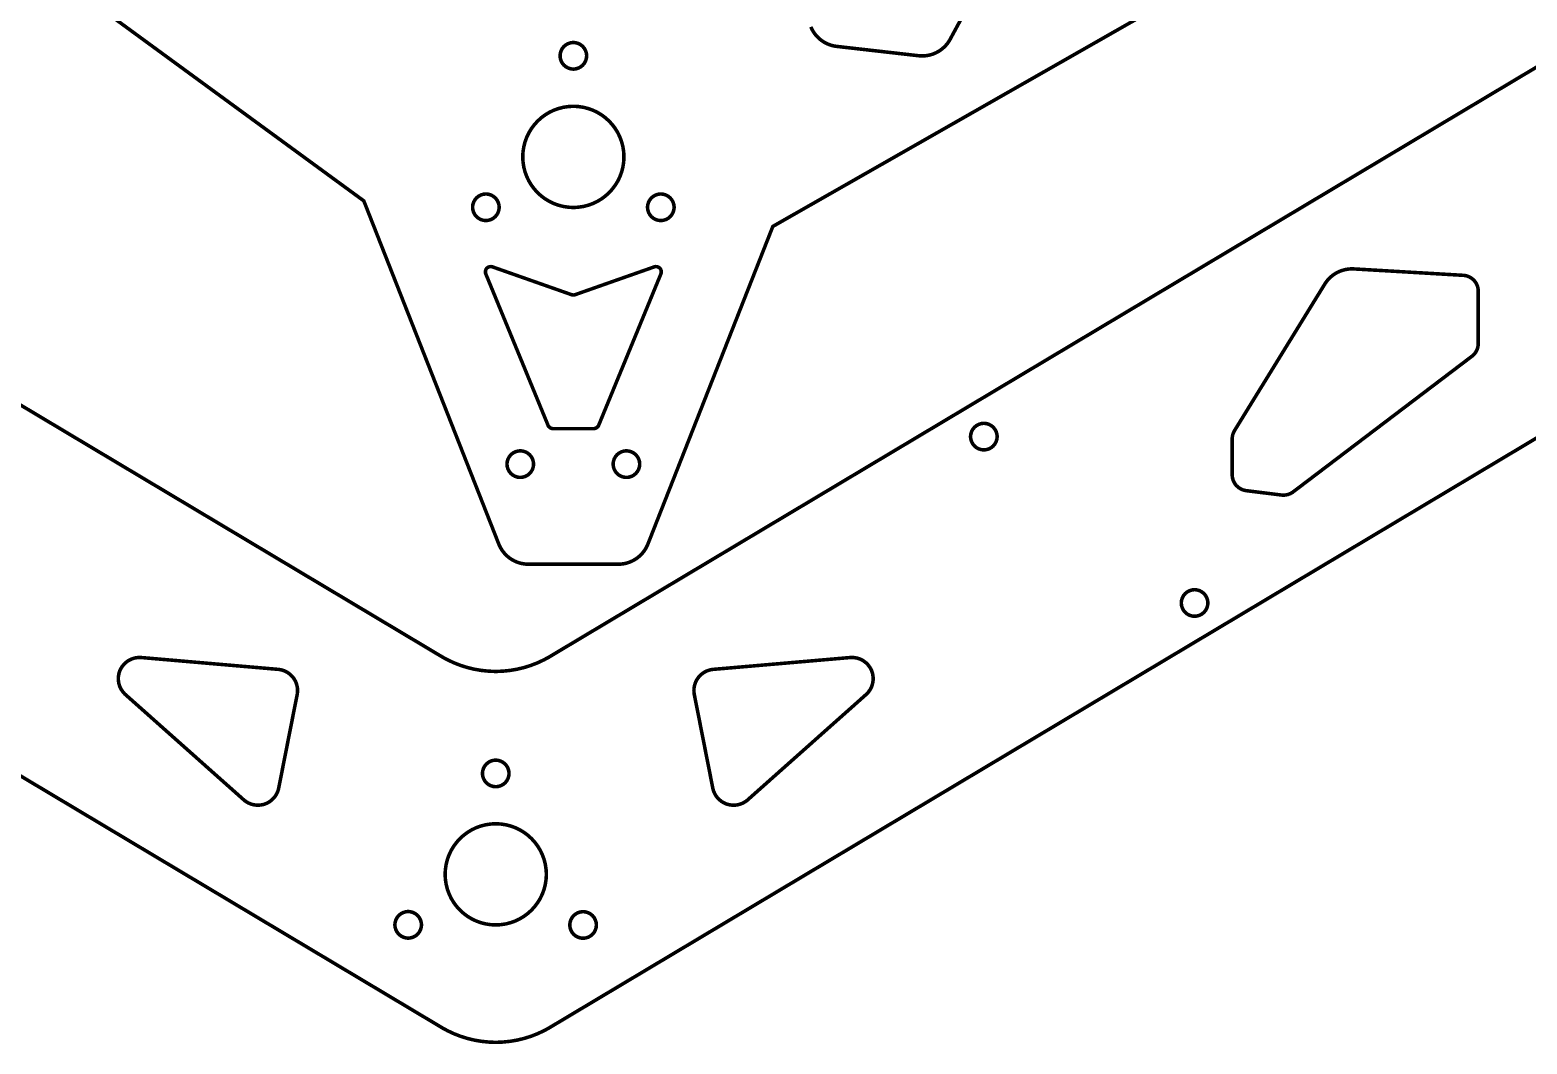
# Model space of a CAD drawing. Extents: x 0 to 521, y 0 to 371.
# Drawn here: x 239 to 380, y 0.6 to 96.1 of the extents above; entities that cross this region are included whole.
import ezdxf

# ---------------------------------------------------------------- set-up
doc = ezdxf.new("R2010")
doc.units = 0
doc.layers.get('0').update_dxf_attribs({"linetype": 'CONTINUOUS'})

msp = doc.modelspace()

# ---------------------------------------------------------------- linework, layer by layer
at = {"color": 0, "const_width": 0.3333}
for points in [[(431.938, 147.724), (308.958, 77.6006), (297.189, 47.6733), (297.168, 47.6199), (297.097, 47.4628), (296.99, 47.2621), (296.869, 47.0717), (296.736, 46.8919), (296.59, 46.7236), (296.433, 46.5672), (296.265, 46.4231), (296.086, 46.2919), (295.9, 46.1742), (295.704, 46.0704), (295.5, 45.9812), (295.29, 45.9071), (295.074, 45.8485), (294.853, 45.8058), (294.626, 45.78), (294.454, 45.7713), (294.397, 45.7713), (285.931, 45.7713), (285.872, 45.7713), (285.7, 45.78), (285.475, 45.8058), (285.253, 45.8485), (285.037, 45.9071), (284.826, 45.9812), (284.624, 46.0704), (284.428, 46.1742), (284.24, 46.2919), (284.063, 46.4231), (283.894, 46.5672), (283.737, 46.7236), (283.592, 46.8919), (283.458, 47.0717), (283.338, 47.2621), (283.231, 47.4628), (283.16, 47.6199), (283.138, 47.6733), (270.424, 80.006), (42.2772, 246.888)], [(138.227, 120.441), (277.724, 37.0865), (277.868, 37), (278.315, 36.7597), (278.925, 36.4744), (279.551, 36.2315), (280.192, 36.0313), (280.844, 35.8744), (281.507, 35.7618), (282.178, 35.6937), (282.683, 35.6708), (282.853, 35.6708), (283.022, 35.6708), (283.528, 35.6937), (284.199, 35.7618), (284.861, 35.8744), (285.514, 36.0313), (286.154, 36.2315), (286.781, 36.4744), (287.39, 36.7597), (287.838, 37), (287.982, 37.0865), (427.478, 120.441)], [(312.537, 96.4046), (312.64, 96.18), (312.761, 95.966), (312.899, 95.7635), (313.051, 95.5732), (313.218, 95.3961), (313.399, 95.2332), (313.593, 95.0853), (313.799, 94.9532), (314.015, 94.8378), (314.242, 94.74), (314.478, 94.6608), (314.724, 94.6011), (314.911, 94.5688), (314.975, 94.5615), (322.685, 93.684), (322.742, 93.6776), (322.912, 93.6669), (323.139, 93.6669), (323.361, 93.6838), (323.582, 93.7169), (323.797, 93.766), (324.008, 93.8307), (324.213, 93.9104), (324.411, 94.0047), (324.603, 94.1133), (324.785, 94.2358), (324.958, 94.3717), (325.122, 94.5204), (325.275, 94.6818), (325.417, 94.8553), (325.546, 95.0404), (325.636, 95.1867), (325.662, 95.2367), (330.585, 104.33)], [(442.867, 94.6879), (287.982, 2.1388), (287.838, 2.0522), (287.39, 1.812), (286.781, 1.5267), (286.154, 1.2837), (285.514, 1.0834), (284.861, 0.9266), (284.199, 0.8139), (283.528, 0.7458), (283.022, 0.723), (282.853, 0.723), (282.683, 0.723), (282.178, 0.7458), (281.507, 0.8139), (280.844, 0.9266), (280.192, 1.0834), (279.551, 1.2837), (278.925, 1.5267), (278.315, 1.812), (277.868, 2.0522), (277.724, 2.1388), (122.839, 94.6879)]]:
    msp.add_lwpolyline(points, dxfattribs=at)
at = {"color": 0}
for points in [[(431.938, 147.724), (308.958, 77.6006), (297.189, 47.6733), (297.168, 47.6199), (297.097, 47.4628), (296.99, 47.2621), (296.869, 47.0717), (296.736, 46.8919), (296.59, 46.7236), (296.433, 46.5672), (296.265, 46.4231), (296.086, 46.2919), (295.9, 46.1742), (295.704, 46.0704), (295.5, 45.9812), (295.29, 45.9071), (295.074, 45.8485), (294.853, 45.8058), (294.626, 45.78), (294.454, 45.7713), (294.397, 45.7713), (285.931, 45.7713), (285.872, 45.7713), (285.7, 45.78), (285.475, 45.8058), (285.253, 45.8485), (285.037, 45.9071), (284.826, 45.9812), (284.624, 46.0704), (284.428, 46.1742), (284.24, 46.2919), (284.063, 46.4231), (283.894, 46.5672), (283.737, 46.7236), (283.592, 46.8919), (283.458, 47.0717), (283.338, 47.2621), (283.231, 47.4628), (283.16, 47.6199), (283.138, 47.6733), (270.424, 80.006), (42.2772, 246.888)], [(138.227, 120.441), (277.724, 37.0865), (277.868, 37), (278.315, 36.7597), (278.925, 36.4744), (279.551, 36.2315), (280.192, 36.0313), (280.844, 35.8744), (281.507, 35.7618), (282.178, 35.6937), (282.683, 35.6708), (282.853, 35.6708), (283.022, 35.6708), (283.528, 35.6937), (284.199, 35.7618), (284.861, 35.8744), (285.514, 36.0313), (286.154, 36.2315), (286.781, 36.4744), (287.39, 36.7597), (287.838, 37), (287.982, 37.0865), (427.478, 120.441)], [(312.64, 96.18), (312.761, 95.966), (312.899, 95.7635), (313.051, 95.5732), (313.218, 95.3961), (313.399, 95.2332), (313.593, 95.0853), (313.799, 94.9532), (314.015, 94.8378), (314.242, 94.74), (314.478, 94.6608), (314.724, 94.6011), (314.911, 94.5688), (314.975, 94.5615), (322.685, 93.684), (322.742, 93.6776), (322.912, 93.6669), (323.139, 93.6669), (323.361, 93.6838), (323.582, 93.7169), (323.797, 93.766), (324.008, 93.8307), (324.213, 93.9104), (324.411, 94.0047), (324.603, 94.1133), (324.785, 94.2358), (324.958, 94.3717), (325.122, 94.5204), (325.275, 94.6818), (325.417, 94.8553), (325.546, 95.0404), (325.636, 95.1867), (325.662, 95.2367), (330.585, 104.33)], [(442.867, 94.6879), (287.982, 2.1388), (287.838, 2.0522), (287.39, 1.812), (286.781, 1.5267), (286.154, 1.2837), (285.514, 1.0834), (284.861, 0.9266), (284.199, 0.8139), (283.528, 0.7458), (283.022, 0.723), (282.853, 0.723), (282.683, 0.723), (282.178, 0.7458), (281.507, 0.8139), (280.844, 0.9266), (280.192, 1.0834), (279.551, 1.2837), (278.925, 1.5267), (278.315, 1.812), (277.868, 2.0522), (277.724, 2.1388), (122.839, 94.6879)]]:
    msp.add_lwpolyline(points, dxfattribs=at)
at = {"color": 0, "const_width": 0.3333}
for points in [[(290.164, 92.4254), (290.101, 92.4254), (289.911, 92.4508), (289.678, 92.5238), (289.465, 92.6389), (289.279, 92.7917), (289.128, 92.9765), (289.013, 93.1889), (288.939, 93.4236), (288.914, 93.6125), (288.914, 93.6754), (288.914, 93.7385), (288.939, 93.9274), (289.013, 94.1621), (289.128, 94.3744), (289.279, 94.5593), (289.465, 94.7121), (289.678, 94.8272), (289.911, 94.9), (290.101, 94.9254), (290.164, 94.9254), (290.226, 94.9254), (290.415, 94.9), (290.65, 94.8272), (290.862, 94.7121), (291.047, 94.5593), (291.2, 94.3744), (291.315, 94.1621), (291.389, 93.9274), (291.414, 93.7385), (291.414, 93.6754), (291.414, 93.6125), (291.389, 93.4236), (291.315, 93.1889), (291.2, 92.9765), (291.047, 92.7917), (290.862, 92.6389), (290.65, 92.5238), (290.415, 92.4508), (290.226, 92.4254), (290.164, 92.4254)], [(290.164, 79.3863), (290.042, 79.3863), (289.676, 79.4108), (289.203, 79.4831), (288.747, 79.6004), (288.308, 79.7607), (287.893, 79.9614), (287.5, 80.2), (287.133, 80.4744), (286.794, 80.7819), (286.487, 81.1203), (286.213, 81.4871), (285.974, 81.88), (285.774, 82.2965), (285.612, 82.7343), (285.496, 83.191), (285.424, 83.6642), (285.399, 84.0296), (285.399, 84.1513), (285.399, 84.2731), (285.424, 84.6385), (285.496, 85.1117), (285.612, 85.5682), (285.774, 86.006), (285.974, 86.4226), (286.213, 86.8154), (286.487, 87.1824), (286.794, 87.5207), (287.133, 87.8282), (287.5, 88.1025), (287.893, 88.3412), (288.308, 88.5418), (288.747, 88.7021), (289.203, 88.8194), (289.676, 88.8917), (290.042, 88.9163), (290.164, 88.9163), (290.286, 88.9163), (290.651, 88.8917), (291.124, 88.8194), (291.581, 88.7021), (292.018, 88.5418), (292.435, 88.3412), (292.828, 88.1025), (293.194, 87.8282), (293.533, 87.5207), (293.84, 87.1824), (294.115, 86.8154), (294.354, 86.4226), (294.554, 86.006), (294.714, 85.5682), (294.832, 85.1117), (294.904, 84.6385), (294.929, 84.2731), (294.929, 84.1513), (294.929, 84.0296), (294.904, 83.6642), (294.832, 83.191), (294.714, 82.7343), (294.554, 82.2965), (294.354, 81.88), (294.115, 81.4871), (293.84, 81.1203), (293.533, 80.7819), (293.194, 80.4744), (292.828, 80.2), (292.435, 79.9614), (292.018, 79.7607), (291.581, 79.6004), (291.124, 79.4831), (290.651, 79.4108), (290.286, 79.3863), (290.164, 79.3863)], [(281.924, 78.1533), (281.861, 78.1533), (281.672, 78.1789), (281.438, 78.2517), (281.225, 78.3668), (281.04, 78.5196), (280.888, 78.7044), (280.772, 78.9168), (280.699, 79.1515), (280.674, 79.3404), (280.674, 79.4033), (280.674, 79.4664), (280.699, 79.6553), (280.772, 79.8899), (280.888, 80.1022), (281.04, 80.2872), (281.225, 80.4399), (281.438, 80.5551), (281.672, 80.6279), (281.861, 80.6533), (281.924, 80.6533), (281.986, 80.6533), (282.175, 80.6279), (282.41, 80.5551), (282.622, 80.4399), (282.807, 80.2872), (282.96, 80.1022), (283.075, 79.8899), (283.149, 79.6553), (283.174, 79.4664), (283.174, 79.4033), (283.174, 79.3404), (283.149, 79.1515), (283.075, 78.9168), (282.96, 78.7044), (282.807, 78.5196), (282.622, 78.3668), (282.41, 78.2517), (282.175, 78.1789), (281.986, 78.1533), (281.924, 78.1533)], [(298.404, 78.1533), (298.34, 78.1533), (298.151, 78.1789), (297.917, 78.2517), (297.706, 78.3668), (297.519, 78.5196), (297.367, 78.7044), (297.251, 78.9168), (297.179, 79.1515), (297.154, 79.3404), (297.154, 79.4033), (297.154, 79.4664), (297.179, 79.6553), (297.251, 79.8899), (297.367, 80.1022), (297.519, 80.2872), (297.706, 80.4399), (297.917, 80.5551), (298.151, 80.6279), (298.34, 80.6533), (298.404, 80.6533), (298.467, 80.6533), (298.656, 80.6279), (298.89, 80.5551), (299.103, 80.4399), (299.287, 80.2872), (299.44, 80.1022), (299.556, 79.8899), (299.628, 79.6553), (299.654, 79.4664), (299.654, 79.4033), (299.654, 79.3404), (299.628, 79.1515), (299.556, 78.9168), (299.44, 78.7044), (299.287, 78.5196), (299.103, 78.3668), (298.89, 78.2517), (298.656, 78.1789), (298.467, 78.1533), (298.404, 78.1533)], [(298.412, 73.126), (298.426, 73.1592), (298.447, 73.2664), (298.442, 73.4081), (298.396, 73.5422), (298.338, 73.6344), (298.313, 73.6604), (298.287, 73.6864), (298.199, 73.7497), (298.068, 73.8022), (297.926, 73.8156), (297.818, 73.7997), (297.785, 73.7878), (290.329, 71.1664), (290.303, 71.1569), (290.164, 71.1381), (290.025, 71.1569), (289.997, 71.1664), (282.543, 73.7878), (282.51, 73.7997), (282.401, 73.8156), (282.26, 73.8022), (282.128, 73.7497), (282.039, 73.6863), (282.015, 73.6604), (281.99, 73.6344), (281.932, 73.5422), (281.886, 73.4081), (281.879, 73.2664), (281.901, 73.1592), (281.915, 73.126), (287.781, 58.8569), (287.794, 58.8231), (287.856, 58.7294), (287.964, 58.6317), (288.096, 58.5692), (288.206, 58.5471), (288.242, 58.5471), (292.085, 58.5471), (292.122, 58.5471), (292.232, 58.5692), (292.364, 58.6317), (292.471, 58.7294), (292.533, 58.8231), (292.547, 58.8569), (298.412, 73.126)], [(363.688, 73.5957), (363.585, 73.6017), (363.276, 73.5917), (362.876, 73.5331), (362.492, 73.4221), (362.125, 73.2617), (361.785, 73.054), (361.472, 72.8018), (361.194, 72.5075), (361.01, 72.261), (360.957, 72.1737), (352.454, 58.366), (352.428, 58.3219), (352.358, 58.1824), (352.289, 57.9882), (352.246, 57.7862), (352.232, 57.6313), (352.232, 57.5794), (352.232, 54.1915), (352.232, 54.1222), (352.257, 53.9142), (352.332, 53.6529), (352.45, 53.4128), (352.607, 53.1988), (352.8, 53.0157), (353.024, 52.8688), (353.274, 52.7629), (353.478, 52.7117), (353.546, 52.7031), (356.876, 52.2878), (356.949, 52.2788), (357.167, 52.28), (357.451, 52.3276), (357.721, 52.4289), (357.911, 52.5376), (357.969, 52.5814), (374.818, 65.3669), (374.853, 65.3933), (374.951, 65.4804), (375.068, 65.6074), (375.171, 65.746), (375.256, 65.8949), (375.322, 66.0524), (375.372, 66.2171), (375.401, 66.3875), (375.411, 66.5183), (375.411, 66.5618), (375.411, 71.4932), (375.411, 71.53), (375.404, 71.6404), (375.383, 71.7838), (375.349, 71.9224), (375.303, 72.0557), (375.244, 72.1831), (375.174, 72.3038), (375.093, 72.4171), (375.003, 72.5224), (374.903, 72.6187), (374.794, 72.7058), (374.678, 72.7826), (374.554, 72.8487), (374.425, 72.9032), (374.287, 72.9454), (374.146, 72.9749), (374.036, 72.9885), (374, 72.9906), (363.688, 73.5957)], [(328.836, 59.044), (328.899, 59.044), (329.088, 59.0186), (329.322, 58.9458), (329.535, 58.8306), (329.719, 58.6779), (329.872, 58.4929), (329.987, 58.2806), (330.061, 58.046), (330.086, 57.8569), (330.086, 57.794), (330.086, 57.7311), (330.061, 57.5421), (329.987, 57.3075), (329.872, 57.0951), (329.719, 56.9101), (329.535, 56.7575), (329.322, 56.6422), (329.088, 56.5694), (328.899, 56.544), (328.836, 56.544), (328.774, 56.544), (328.585, 56.5694), (328.35, 56.6422), (328.138, 56.7575), (327.953, 56.9101), (327.8, 57.0951), (327.685, 57.3075), (327.611, 57.5421), (327.586, 57.7311), (327.586, 57.794), (327.586, 57.8569), (327.611, 58.046), (327.685, 58.2806), (327.8, 58.4929), (327.953, 58.6779), (328.138, 58.8306), (328.35, 58.9458), (328.585, 59.0186), (328.774, 59.044), (328.836, 59.044)], [(285.164, 53.9513), (285.101, 53.9513), (284.911, 53.9767), (284.678, 54.0494), (284.465, 54.1647), (284.279, 54.3174), (284.128, 54.5024), (284.013, 54.7147), (283.939, 54.9493), (283.914, 55.1383), (283.914, 55.2013), (283.914, 55.2642), (283.939, 55.4532), (284.013, 55.6878), (284.128, 55.9001), (284.279, 56.0851), (284.465, 56.2378), (284.678, 56.3531), (284.911, 56.4258), (285.101, 56.4513), (285.164, 56.4513), (285.226, 56.4513), (285.415, 56.4258), (285.65, 56.3531), (285.862, 56.2378), (286.047, 56.0851), (286.2, 55.9001), (286.315, 55.6878), (286.389, 55.4532), (286.414, 55.2642), (286.414, 55.2013), (286.414, 55.1383), (286.389, 54.9493), (286.315, 54.7147), (286.2, 54.5024), (286.047, 54.3174), (285.862, 54.1647), (285.65, 54.0494), (285.415, 53.9767), (285.226, 53.9513), (285.164, 53.9513)], [(295.164, 53.9513), (295.101, 53.9513), (294.911, 53.9767), (294.678, 54.0494), (294.465, 54.1647), (294.279, 54.3174), (294.128, 54.5024), (294.013, 54.7147), (293.939, 54.9493), (293.914, 55.1383), (293.914, 55.2013), (293.914, 55.2642), (293.939, 55.4532), (294.013, 55.6878), (294.128, 55.9001), (294.279, 56.0851), (294.465, 56.2378), (294.678, 56.3531), (294.911, 56.4258), (295.101, 56.4513), (295.164, 56.4513), (295.226, 56.4513), (295.415, 56.4258), (295.65, 56.3531), (295.862, 56.2378), (296.047, 56.0851), (296.2, 55.9001), (296.315, 55.6878), (296.389, 55.4532), (296.414, 55.2642), (296.414, 55.2013), (296.414, 55.1383), (296.389, 54.9493), (296.315, 54.7147), (296.2, 54.5024), (296.047, 54.3174), (295.862, 54.1647), (295.65, 54.0494), (295.415, 53.9767), (295.226, 53.9513), (295.164, 53.9513)], [(348.688, 43.3674), (348.751, 43.3674), (348.94, 43.3419), (349.175, 43.2692), (349.388, 43.1539), (349.572, 43.0013), (349.725, 42.8163), (349.84, 42.6039), (349.912, 42.3693), (349.938, 42.1803), (349.938, 42.1174), (349.938, 42.0543), (349.912, 41.8654), (349.84, 41.6308), (349.725, 41.4185), (349.572, 41.2335), (349.388, 41.0808), (349.175, 40.9656), (348.94, 40.8928), (348.751, 40.8674), (348.688, 40.8674), (348.625, 40.8674), (348.436, 40.8928), (348.201, 40.9656), (347.989, 41.0808), (347.804, 41.2335), (347.651, 41.4185), (347.536, 41.6308), (347.464, 41.8654), (347.438, 42.0543), (347.438, 42.1174), (347.438, 42.1803), (347.464, 42.3693), (347.536, 42.6039), (347.651, 42.8163), (347.804, 43.0013), (347.989, 43.1539), (348.201, 43.2692), (348.436, 43.3419), (348.625, 43.3674), (348.688, 43.3674)], [(259.114, 23.5689), (259.164, 23.5247), (259.325, 23.4053), (259.551, 23.2726), (259.793, 23.1718), (260.043, 23.1033), (260.301, 23.0679), (260.563, 23.0664), (260.824, 23.0992), (261.018, 23.146), (261.081, 23.1672), (261.144, 23.1883), (261.328, 23.2687), (261.556, 23.4003), (261.763, 23.5593), (261.946, 23.7431), (262.106, 23.9492), (262.236, 24.175), (262.338, 24.4179), (262.393, 24.6103), (262.406, 24.6756), (264.144, 33.4829), (264.156, 33.5349), (264.175, 33.6926), (264.182, 33.9026), (264.168, 34.1111), (264.132, 34.3165), (264.075, 34.5169), (263.997, 34.711), (263.899, 34.8967), (263.813, 35.0303), (263.781, 35.0724), (263.749, 35.1147), (263.644, 35.2349), (263.493, 35.3807), (263.329, 35.5092), (263.151, 35.6196), (262.965, 35.711), (262.768, 35.7826), (262.564, 35.8335), (262.407, 35.8583), (262.354, 35.8629), (249.468, 36.9767), (249.389, 36.9835), (249.149, 36.9787), (248.839, 36.9315), (248.544, 36.8378), (248.269, 36.7006), (248.018, 36.5228), (247.796, 36.3074), (247.607, 36.0572), (247.49, 35.8482), (247.458, 35.7753), (247.426, 35.7022), (247.356, 35.4733), (247.303, 35.1649), (247.3, 34.8554), (247.343, 34.5507), (247.432, 34.2562), (247.567, 33.9775), (247.744, 33.7203), (247.907, 33.5429), (247.965, 33.49), (259.114, 23.5689)], [(317.74, 33.49), (317.799, 33.5429), (317.96, 33.7203), (318.139, 33.9775), (318.274, 34.2562), (318.362, 34.5507), (318.406, 34.8554), (318.401, 35.1649), (318.35, 35.4733), (318.278, 35.7022), (318.247, 35.7753), (318.215, 35.8482), (318.099, 36.0572), (317.91, 36.3074), (317.688, 36.5228), (317.436, 36.7006), (317.161, 36.8378), (316.867, 36.9315), (316.557, 36.9787), (316.317, 36.9835), (316.237, 36.9767), (303.35, 35.8629), (303.297, 35.8583), (303.14, 35.8335), (302.938, 35.7826), (302.74, 35.711), (302.553, 35.6196), (302.376, 35.5092), (302.211, 35.3807), (302.061, 35.2349), (301.956, 35.1147), (301.925, 35.0724), (301.893, 35.0301), (301.806, 34.8967), (301.708, 34.711), (301.631, 34.5169), (301.574, 34.3165), (301.537, 34.1111), (301.524, 33.9026), (301.531, 33.6926), (301.55, 33.5349), (301.561, 33.4829), (303.3, 24.6756), (303.313, 24.6103), (303.368, 24.4179), (303.469, 24.175), (303.6, 23.9492), (303.758, 23.7431), (303.943, 23.5593), (304.15, 23.4003), (304.378, 23.2687), (304.561, 23.1883), (304.624, 23.1672), (304.688, 23.146), (304.882, 23.0992), (305.143, 23.0664), (305.404, 23.0679), (305.661, 23.1033), (305.912, 23.1718), (306.153, 23.2726), (306.381, 23.4053), (306.542, 23.5247), (306.592, 23.5689), (317.74, 33.49)], [(282.853, 27.3076), (282.915, 27.3076), (283.104, 27.2822), (283.339, 27.2094), (283.551, 27.0943), (283.736, 26.9415), (283.889, 26.7567), (284.004, 26.5443), (284.078, 26.3096), (284.103, 26.1207), (284.103, 26.0576), (284.103, 25.9947), (284.078, 25.8058), (284.004, 25.5711), (283.889, 25.3587), (283.736, 25.1739), (283.551, 25.0211), (283.339, 24.906), (283.104, 24.8331), (282.915, 24.8076), (282.853, 24.8076), (282.79, 24.8076), (282.601, 24.8331), (282.367, 24.906), (282.154, 25.0211), (281.969, 25.1739), (281.817, 25.3587), (281.701, 25.5711), (281.628, 25.8058), (281.603, 25.9947), (281.603, 26.0576), (281.603, 26.1207), (281.628, 26.3096), (281.701, 26.5443), (281.817, 26.7567), (281.969, 26.9415), (282.154, 27.0943), (282.367, 27.2094), (282.601, 27.2822), (282.79, 27.3076), (282.853, 27.3076)], [(282.853, 21.3126), (282.975, 21.3126), (283.34, 21.2881), (283.813, 21.2158), (284.269, 21.0985), (284.707, 20.9382), (285.124, 20.7376), (285.517, 20.4989), (285.883, 20.2246), (286.222, 19.9171), (286.529, 19.5786), (286.804, 19.2118), (287.043, 18.8189), (287.243, 18.4025), (287.403, 17.9646), (287.521, 17.5079), (287.593, 17.0349), (287.618, 16.6694), (287.618, 16.5476), (287.618, 16.4258), (287.593, 16.0606), (287.521, 15.5874), (287.403, 15.1307), (287.243, 14.6929), (287.043, 14.2764), (286.804, 13.8835), (286.529, 13.5167), (286.222, 13.1783), (285.883, 12.8708), (285.517, 12.5965), (285.124, 12.3578), (284.707, 12.1571), (284.269, 11.9969), (283.813, 11.8795), (283.34, 11.8073), (282.975, 11.7827), (282.853, 11.7827), (282.731, 11.7827), (282.365, 11.8073), (281.893, 11.8795), (281.436, 11.9969), (280.997, 12.1571), (280.582, 12.3578), (280.189, 12.5965), (279.822, 12.8708), (279.483, 13.1783), (279.176, 13.5167), (278.901, 13.8835), (278.662, 14.2764), (278.463, 14.6929), (278.301, 15.1307), (278.185, 15.5874), (278.112, 16.0606), (278.088, 16.4258), (278.088, 16.5476), (278.088, 16.6694), (278.112, 17.0349), (278.185, 17.5079), (278.301, 17.9646), (278.463, 18.4025), (278.662, 18.8189), (278.901, 19.2118), (279.176, 19.5786), (279.483, 19.9171), (279.822, 20.2246), (280.189, 20.4989), (280.582, 20.7376), (280.997, 20.9382), (281.436, 21.0985), (281.893, 21.2158), (282.365, 21.2881), (282.731, 21.3126), (282.853, 21.3126)], [(274.604, 13.0406), (274.667, 13.0406), (274.856, 13.0152), (275.09, 12.9424), (275.303, 12.8272), (275.487, 12.6745), (275.64, 12.4895), (275.756, 12.2772), (275.828, 12.0425), (275.854, 11.8536), (275.854, 11.7906), (275.854, 11.7277), (275.828, 11.5387), (275.756, 11.3041), (275.64, 11.0917), (275.487, 10.9067), (275.303, 10.7541), (275.09, 10.6388), (274.856, 10.566), (274.667, 10.5406), (274.604, 10.5406), (274.54, 10.5406), (274.351, 10.566), (274.117, 10.6388), (273.906, 10.7541), (273.719, 10.9067), (273.568, 11.0917), (273.453, 11.3041), (273.379, 11.5387), (273.354, 11.7277), (273.354, 11.7906), (273.354, 11.8536), (273.379, 12.0425), (273.453, 12.2772), (273.568, 12.4895), (273.719, 12.6745), (273.906, 12.8272), (274.117, 12.9424), (274.351, 13.0152), (274.54, 13.0406), (274.604, 13.0406)], [(291.081, 13.0284), (291.143, 13.0284), (291.332, 13.003), (291.567, 12.9302), (291.779, 12.815), (291.964, 12.6623), (292.117, 12.4774), (292.232, 12.265), (292.306, 12.0304), (292.331, 11.8414), (292.331, 11.7784), (292.331, 11.7155), (292.306, 11.5265), (292.232, 11.2919), (292.117, 11.0796), (291.964, 10.8946), (291.779, 10.742), (291.567, 10.6267), (291.332, 10.5539), (291.143, 10.5284), (291.081, 10.5284), (291.018, 10.5284), (290.828, 10.5539), (290.594, 10.6267), (290.382, 10.742), (290.196, 10.8946), (290.044, 11.0796), (289.929, 11.2919), (289.856, 11.5265), (289.831, 11.7155), (289.831, 11.7784), (289.831, 11.8414), (289.856, 12.0304), (289.929, 12.265), (290.044, 12.4774), (290.196, 12.6623), (290.382, 12.815), (290.594, 12.9302), (290.828, 13.003), (291.018, 13.0284), (291.081, 13.0284)]]:
    msp.add_lwpolyline(points, close=True, dxfattribs=at)
at = {"color": 0}
for points in [[(290.164, 92.4254), (290.101, 92.4254), (289.911, 92.4508), (289.678, 92.5238), (289.465, 92.6389), (289.279, 92.7917), (289.128, 92.9765), (289.013, 93.1889), (288.939, 93.4236), (288.914, 93.6125), (288.914, 93.6754), (288.914, 93.7385), (288.939, 93.9274), (289.013, 94.1621), (289.128, 94.3744), (289.279, 94.5593), (289.465, 94.7121), (289.678, 94.8272), (289.911, 94.9), (290.101, 94.9254), (290.164, 94.9254), (290.226, 94.9254), (290.415, 94.9), (290.65, 94.8272), (290.862, 94.7121), (291.047, 94.5593), (291.2, 94.3744), (291.315, 94.1621), (291.389, 93.9274), (291.414, 93.7385), (291.414, 93.6754), (291.414, 93.6125), (291.389, 93.4236), (291.315, 93.1889), (291.2, 92.9765), (291.047, 92.7917), (290.862, 92.6389), (290.65, 92.5238), (290.415, 92.4508), (290.226, 92.4254), (290.164, 92.4254)], [(290.164, 79.3863), (290.042, 79.3863), (289.676, 79.4108), (289.203, 79.4831), (288.747, 79.6004), (288.308, 79.7607), (287.893, 79.9614), (287.5, 80.2), (287.133, 80.4744), (286.794, 80.7819), (286.487, 81.1203), (286.213, 81.4871), (285.974, 81.88), (285.774, 82.2965), (285.612, 82.7343), (285.496, 83.191), (285.424, 83.6642), (285.399, 84.0296), (285.399, 84.1513), (285.399, 84.2731), (285.424, 84.6385), (285.496, 85.1117), (285.612, 85.5682), (285.774, 86.006), (285.974, 86.4226), (286.213, 86.8154), (286.487, 87.1824), (286.794, 87.5207), (287.133, 87.8282), (287.5, 88.1025), (287.893, 88.3412), (288.308, 88.5418), (288.747, 88.7021), (289.203, 88.8194), (289.676, 88.8917), (290.042, 88.9163), (290.164, 88.9163), (290.286, 88.9163), (290.651, 88.8917), (291.124, 88.8194), (291.581, 88.7021), (292.018, 88.5418), (292.435, 88.3412), (292.828, 88.1025), (293.194, 87.8282), (293.533, 87.5207), (293.84, 87.1824), (294.115, 86.8154), (294.354, 86.4226), (294.554, 86.006), (294.714, 85.5682), (294.832, 85.1117), (294.904, 84.6385), (294.929, 84.2731), (294.929, 84.1513), (294.929, 84.0296), (294.904, 83.6642), (294.832, 83.191), (294.714, 82.7343), (294.554, 82.2965), (294.354, 81.88), (294.115, 81.4871), (293.84, 81.1203), (293.533, 80.7819), (293.194, 80.4744), (292.828, 80.2), (292.435, 79.9614), (292.018, 79.7607), (291.581, 79.6004), (291.124, 79.4831), (290.651, 79.4108), (290.286, 79.3863), (290.164, 79.3863)], [(281.924, 78.1533), (281.861, 78.1533), (281.672, 78.1789), (281.438, 78.2517), (281.225, 78.3668), (281.04, 78.5196), (280.888, 78.7044), (280.772, 78.9168), (280.699, 79.1515), (280.674, 79.3404), (280.674, 79.4033), (280.674, 79.4664), (280.699, 79.6553), (280.772, 79.8899), (280.888, 80.1022), (281.04, 80.2872), (281.225, 80.4399), (281.438, 80.5551), (281.672, 80.6279), (281.861, 80.6533), (281.924, 80.6533), (281.986, 80.6533), (282.175, 80.6279), (282.41, 80.5551), (282.622, 80.4399), (282.807, 80.2872), (282.96, 80.1022), (283.075, 79.8899), (283.149, 79.6553), (283.174, 79.4664), (283.174, 79.4033), (283.174, 79.3404), (283.149, 79.1515), (283.075, 78.9168), (282.96, 78.7044), (282.807, 78.5196), (282.622, 78.3668), (282.41, 78.2517), (282.175, 78.1789), (281.986, 78.1533), (281.924, 78.1533)], [(298.404, 78.1533), (298.34, 78.1533), (298.151, 78.1789), (297.917, 78.2517), (297.706, 78.3668), (297.519, 78.5196), (297.367, 78.7044), (297.251, 78.9168), (297.179, 79.1515), (297.154, 79.3404), (297.154, 79.4033), (297.154, 79.4664), (297.179, 79.6553), (297.251, 79.8899), (297.367, 80.1022), (297.519, 80.2872), (297.706, 80.4399), (297.917, 80.5551), (298.151, 80.6279), (298.34, 80.6533), (298.404, 80.6533), (298.467, 80.6533), (298.656, 80.6279), (298.89, 80.5551), (299.103, 80.4399), (299.287, 80.2872), (299.44, 80.1022), (299.556, 79.8899), (299.628, 79.6553), (299.654, 79.4664), (299.654, 79.4033), (299.654, 79.3404), (299.628, 79.1515), (299.556, 78.9168), (299.44, 78.7044), (299.287, 78.5196), (299.103, 78.3668), (298.89, 78.2517), (298.656, 78.1789), (298.467, 78.1533), (298.404, 78.1533)], [(298.412, 73.126), (298.426, 73.1592), (298.447, 73.2664), (298.442, 73.4081), (298.396, 73.5422), (298.338, 73.6344), (298.313, 73.6604), (298.287, 73.6864), (298.199, 73.7497), (298.068, 73.8022), (297.926, 73.8156), (297.818, 73.7997), (297.785, 73.7878), (290.329, 71.1664), (290.303, 71.1569), (290.164, 71.1381), (290.025, 71.1569), (289.997, 71.1664), (282.543, 73.7878), (282.51, 73.7997), (282.401, 73.8156), (282.26, 73.8022), (282.128, 73.7497), (282.039, 73.6863), (282.015, 73.6604), (281.99, 73.6344), (281.932, 73.5422), (281.886, 73.4081), (281.879, 73.2664), (281.901, 73.1592), (281.915, 73.126), (287.781, 58.8569), (287.794, 58.8231), (287.856, 58.7294), (287.964, 58.6317), (288.096, 58.5692), (288.206, 58.5471), (288.242, 58.5471), (292.085, 58.5471), (292.122, 58.5471), (292.232, 58.5692), (292.364, 58.6317), (292.471, 58.7294), (292.533, 58.8231), (292.547, 58.8569), (298.412, 73.126)], [(363.688, 73.5957), (363.585, 73.6017), (363.276, 73.5917), (362.876, 73.5331), (362.492, 73.4221), (362.125, 73.2617), (361.785, 73.054), (361.472, 72.8018), (361.194, 72.5075), (361.01, 72.261), (360.957, 72.1737), (352.454, 58.366), (352.428, 58.3219), (352.358, 58.1824), (352.289, 57.9882), (352.246, 57.7862), (352.232, 57.6313), (352.232, 57.5794), (352.232, 54.1915), (352.232, 54.1222), (352.257, 53.9142), (352.332, 53.6529), (352.45, 53.4128), (352.607, 53.1988), (352.8, 53.0157), (353.024, 52.8688), (353.274, 52.7629), (353.478, 52.7117), (353.546, 52.7031), (356.876, 52.2878), (356.949, 52.2788), (357.167, 52.28), (357.451, 52.3276), (357.721, 52.4289), (357.911, 52.5376), (357.969, 52.5814), (374.818, 65.3669), (374.853, 65.3933), (374.951, 65.4804), (375.068, 65.6074), (375.171, 65.746), (375.256, 65.8949), (375.322, 66.0524), (375.372, 66.2171), (375.401, 66.3875), (375.411, 66.5183), (375.411, 66.5618), (375.411, 71.4932), (375.411, 71.53), (375.404, 71.6404), (375.383, 71.7838), (375.349, 71.9224), (375.303, 72.0557), (375.244, 72.1831), (375.174, 72.3038), (375.093, 72.4171), (375.003, 72.5224), (374.903, 72.6187), (374.794, 72.7058), (374.678, 72.7826), (374.554, 72.8487), (374.425, 72.9032), (374.287, 72.9454), (374.146, 72.9749), (374.036, 72.9885), (374, 72.9906), (363.688, 73.5957)], [(328.836, 59.044), (328.899, 59.044), (329.088, 59.0186), (329.322, 58.9458), (329.535, 58.8306), (329.719, 58.6779), (329.872, 58.4929), (329.987, 58.2806), (330.061, 58.046), (330.086, 57.8569), (330.086, 57.794), (330.086, 57.7311), (330.061, 57.5421), (329.987, 57.3075), (329.872, 57.0951), (329.719, 56.9101), (329.535, 56.7575), (329.322, 56.6422), (329.088, 56.5694), (328.899, 56.544), (328.836, 56.544), (328.774, 56.544), (328.585, 56.5694), (328.35, 56.6422), (328.138, 56.7575), (327.953, 56.9101), (327.8, 57.0951), (327.685, 57.3075), (327.611, 57.5421), (327.586, 57.7311), (327.586, 57.794), (327.586, 57.8569), (327.611, 58.046), (327.685, 58.2806), (327.8, 58.4929), (327.953, 58.6779), (328.138, 58.8306), (328.35, 58.9458), (328.585, 59.0186), (328.774, 59.044), (328.836, 59.044)], [(285.164, 53.9513), (285.101, 53.9513), (284.911, 53.9767), (284.678, 54.0494), (284.465, 54.1647), (284.279, 54.3174), (284.128, 54.5024), (284.013, 54.7147), (283.939, 54.9493), (283.914, 55.1383), (283.914, 55.2013), (283.914, 55.2642), (283.939, 55.4532), (284.013, 55.6878), (284.128, 55.9001), (284.279, 56.0851), (284.465, 56.2378), (284.678, 56.3531), (284.911, 56.4258), (285.101, 56.4513), (285.164, 56.4513), (285.226, 56.4513), (285.415, 56.4258), (285.65, 56.3531), (285.862, 56.2378), (286.047, 56.0851), (286.2, 55.9001), (286.315, 55.6878), (286.389, 55.4532), (286.414, 55.2642), (286.414, 55.2013), (286.414, 55.1383), (286.389, 54.9493), (286.315, 54.7147), (286.2, 54.5024), (286.047, 54.3174), (285.862, 54.1647), (285.65, 54.0494), (285.415, 53.9767), (285.226, 53.9513), (285.164, 53.9513)], [(295.164, 53.9513), (295.101, 53.9513), (294.911, 53.9767), (294.678, 54.0494), (294.465, 54.1647), (294.279, 54.3174), (294.128, 54.5024), (294.013, 54.7147), (293.939, 54.9493), (293.914, 55.1383), (293.914, 55.2013), (293.914, 55.2642), (293.939, 55.4532), (294.013, 55.6878), (294.128, 55.9001), (294.279, 56.0851), (294.465, 56.2378), (294.678, 56.3531), (294.911, 56.4258), (295.101, 56.4513), (295.164, 56.4513), (295.226, 56.4513), (295.415, 56.4258), (295.65, 56.3531), (295.862, 56.2378), (296.047, 56.0851), (296.2, 55.9001), (296.315, 55.6878), (296.389, 55.4532), (296.414, 55.2642), (296.414, 55.2013), (296.414, 55.1383), (296.389, 54.9493), (296.315, 54.7147), (296.2, 54.5024), (296.047, 54.3174), (295.862, 54.1647), (295.65, 54.0494), (295.415, 53.9767), (295.226, 53.9513), (295.164, 53.9513)], [(348.688, 43.3674), (348.751, 43.3674), (348.94, 43.3419), (349.175, 43.2692), (349.388, 43.1539), (349.572, 43.0013), (349.725, 42.8163), (349.84, 42.6039), (349.912, 42.3693), (349.938, 42.1803), (349.938, 42.1174), (349.938, 42.0543), (349.912, 41.8654), (349.84, 41.6308), (349.725, 41.4185), (349.572, 41.2335), (349.388, 41.0808), (349.175, 40.9656), (348.94, 40.8928), (348.751, 40.8674), (348.688, 40.8674), (348.625, 40.8674), (348.436, 40.8928), (348.201, 40.9656), (347.989, 41.0808), (347.804, 41.2335), (347.651, 41.4185), (347.536, 41.6308), (347.464, 41.8654), (347.438, 42.0543), (347.438, 42.1174), (347.438, 42.1803), (347.464, 42.3693), (347.536, 42.6039), (347.651, 42.8163), (347.804, 43.0013), (347.989, 43.1539), (348.201, 43.2692), (348.436, 43.3419), (348.625, 43.3674), (348.688, 43.3674)], [(259.114, 23.5689), (259.164, 23.5247), (259.325, 23.4053), (259.551, 23.2726), (259.793, 23.1718), (260.043, 23.1033), (260.301, 23.0679), (260.563, 23.0664), (260.824, 23.0992), (261.018, 23.146), (261.081, 23.1672), (261.144, 23.1883), (261.328, 23.2687), (261.556, 23.4003), (261.763, 23.5593), (261.946, 23.7431), (262.106, 23.9492), (262.236, 24.175), (262.338, 24.4179), (262.393, 24.6103), (262.406, 24.6756), (264.144, 33.4829), (264.156, 33.5349), (264.175, 33.6926), (264.182, 33.9026), (264.168, 34.1111), (264.132, 34.3165), (264.075, 34.5169), (263.997, 34.711), (263.899, 34.8967), (263.813, 35.0303), (263.781, 35.0724), (263.749, 35.1147), (263.644, 35.2349), (263.493, 35.3807), (263.329, 35.5092), (263.151, 35.6196), (262.965, 35.711), (262.768, 35.7826), (262.564, 35.8335), (262.407, 35.8583), (262.354, 35.8629), (249.468, 36.9767), (249.389, 36.9835), (249.149, 36.9787), (248.839, 36.9315), (248.544, 36.8378), (248.269, 36.7006), (248.018, 36.5228), (247.796, 36.3074), (247.607, 36.0572), (247.49, 35.8482), (247.458, 35.7753), (247.426, 35.7022), (247.356, 35.4733), (247.303, 35.1649), (247.3, 34.8554), (247.343, 34.5507), (247.432, 34.2562), (247.567, 33.9775), (247.744, 33.7203), (247.907, 33.5429), (247.965, 33.49), (259.114, 23.5689)], [(317.74, 33.49), (317.799, 33.5429), (317.96, 33.7203), (318.139, 33.9775), (318.274, 34.2562), (318.362, 34.5507), (318.406, 34.8554), (318.401, 35.1649), (318.35, 35.4733), (318.278, 35.7022), (318.247, 35.7753), (318.215, 35.8482), (318.099, 36.0572), (317.91, 36.3074), (317.688, 36.5228), (317.436, 36.7006), (317.161, 36.8378), (316.867, 36.9315), (316.557, 36.9787), (316.317, 36.9835), (316.237, 36.9767), (303.35, 35.8629), (303.297, 35.8583), (303.14, 35.8335), (302.938, 35.7826), (302.74, 35.711), (302.553, 35.6196), (302.376, 35.5092), (302.211, 35.3807), (302.061, 35.2349), (301.956, 35.1147), (301.925, 35.0724), (301.893, 35.0301), (301.806, 34.8967), (301.708, 34.711), (301.631, 34.5169), (301.574, 34.3165), (301.537, 34.1111), (301.524, 33.9026), (301.531, 33.6926), (301.55, 33.5349), (301.561, 33.4829), (303.3, 24.6756), (303.313, 24.6103), (303.368, 24.4179), (303.469, 24.175), (303.6, 23.9492), (303.758, 23.7431), (303.943, 23.5593), (304.15, 23.4003), (304.378, 23.2687), (304.561, 23.1883), (304.624, 23.1672), (304.688, 23.146), (304.882, 23.0992), (305.143, 23.0664), (305.404, 23.0679), (305.661, 23.1033), (305.912, 23.1718), (306.153, 23.2726), (306.381, 23.4053), (306.542, 23.5247), (306.592, 23.5689), (317.74, 33.49)], [(282.853, 27.3076), (282.915, 27.3076), (283.104, 27.2822), (283.339, 27.2094), (283.551, 27.0943), (283.736, 26.9415), (283.889, 26.7567), (284.004, 26.5443), (284.078, 26.3096), (284.103, 26.1207), (284.103, 26.0576), (284.103, 25.9947), (284.078, 25.8058), (284.004, 25.5711), (283.889, 25.3587), (283.736, 25.1739), (283.551, 25.0211), (283.339, 24.906), (283.104, 24.8331), (282.915, 24.8076), (282.853, 24.8076), (282.79, 24.8076), (282.601, 24.8331), (282.367, 24.906), (282.154, 25.0211), (281.969, 25.1739), (281.817, 25.3587), (281.701, 25.5711), (281.628, 25.8058), (281.603, 25.9947), (281.603, 26.0576), (281.603, 26.1207), (281.628, 26.3096), (281.701, 26.5443), (281.817, 26.7567), (281.969, 26.9415), (282.154, 27.0943), (282.367, 27.2094), (282.601, 27.2822), (282.79, 27.3076), (282.853, 27.3076)], [(282.853, 21.3126), (282.975, 21.3126), (283.34, 21.2881), (283.813, 21.2158), (284.269, 21.0985), (284.707, 20.9382), (285.124, 20.7376), (285.517, 20.4989), (285.883, 20.2246), (286.222, 19.9171), (286.529, 19.5786), (286.804, 19.2118), (287.043, 18.8189), (287.243, 18.4025), (287.403, 17.9646), (287.521, 17.5079), (287.593, 17.0349), (287.618, 16.6694), (287.618, 16.5476), (287.618, 16.4258), (287.593, 16.0606), (287.521, 15.5874), (287.403, 15.1307), (287.243, 14.6929), (287.043, 14.2764), (286.804, 13.8835), (286.529, 13.5167), (286.222, 13.1783), (285.883, 12.8708), (285.517, 12.5965), (285.124, 12.3578), (284.707, 12.1571), (284.269, 11.9969), (283.813, 11.8795), (283.34, 11.8073), (282.975, 11.7827), (282.853, 11.7827), (282.731, 11.7827), (282.365, 11.8073), (281.893, 11.8795), (281.436, 11.9969), (280.997, 12.1571), (280.582, 12.3578), (280.189, 12.5965), (279.822, 12.8708), (279.483, 13.1783), (279.176, 13.5167), (278.901, 13.8835), (278.662, 14.2764), (278.463, 14.6929), (278.301, 15.1307), (278.185, 15.5874), (278.112, 16.0606), (278.088, 16.4258), (278.088, 16.5476), (278.088, 16.6694), (278.112, 17.0349), (278.185, 17.5079), (278.301, 17.9646), (278.463, 18.4025), (278.662, 18.8189), (278.901, 19.2118), (279.176, 19.5786), (279.483, 19.9171), (279.822, 20.2246), (280.189, 20.4989), (280.582, 20.7376), (280.997, 20.9382), (281.436, 21.0985), (281.893, 21.2158), (282.365, 21.2881), (282.731, 21.3126), (282.853, 21.3126)], [(274.604, 13.0406), (274.667, 13.0406), (274.856, 13.0152), (275.09, 12.9424), (275.303, 12.8272), (275.487, 12.6745), (275.64, 12.4895), (275.756, 12.2772), (275.828, 12.0425), (275.854, 11.8536), (275.854, 11.7906), (275.854, 11.7277), (275.828, 11.5387), (275.756, 11.3041), (275.64, 11.0917), (275.487, 10.9067), (275.303, 10.7541), (275.09, 10.6388), (274.856, 10.566), (274.667, 10.5406), (274.604, 10.5406), (274.54, 10.5406), (274.351, 10.566), (274.117, 10.6388), (273.906, 10.7541), (273.719, 10.9067), (273.568, 11.0917), (273.453, 11.3041), (273.379, 11.5387), (273.354, 11.7277), (273.354, 11.7906), (273.354, 11.8536), (273.379, 12.0425), (273.453, 12.2772), (273.568, 12.4895), (273.719, 12.6745), (273.906, 12.8272), (274.117, 12.9424), (274.351, 13.0152), (274.54, 13.0406), (274.604, 13.0406)], [(291.081, 13.0284), (291.143, 13.0284), (291.332, 13.003), (291.567, 12.9302), (291.779, 12.815), (291.964, 12.6623), (292.117, 12.4774), (292.232, 12.265), (292.306, 12.0304), (292.331, 11.8414), (292.331, 11.7784), (292.331, 11.7155), (292.306, 11.5265), (292.232, 11.2919), (292.117, 11.0796), (291.964, 10.8946), (291.779, 10.742), (291.567, 10.6267), (291.332, 10.5539), (291.143, 10.5284), (291.081, 10.5284), (291.018, 10.5284), (290.828, 10.5539), (290.594, 10.6267), (290.382, 10.742), (290.196, 10.8946), (290.044, 11.0796), (289.929, 11.2919), (289.856, 11.5265), (289.831, 11.7155), (289.831, 11.7784), (289.831, 11.8414), (289.856, 12.0304), (289.929, 12.265), (290.044, 12.4774), (290.196, 12.6623), (290.382, 12.815), (290.594, 12.9302), (290.828, 13.003), (291.018, 13.0284), (291.081, 13.0284)]]:
    msp.add_lwpolyline(points, close=True, dxfattribs=at)

doc.saveas('drawing.dxf')
